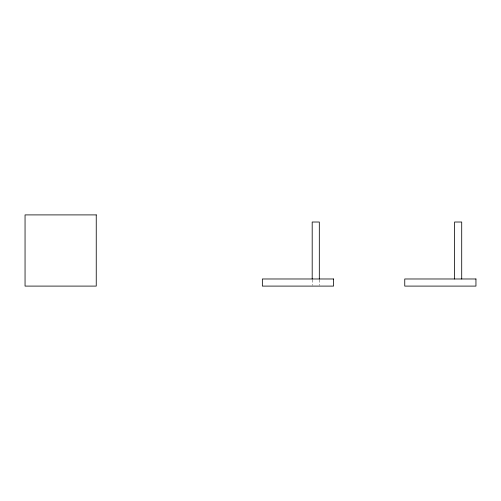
<?xml version="1.0" encoding="UTF-8"?>
<svg xmlns="http://www.w3.org/2000/svg" width="501" height="501" viewBox="0 0 501 501"><rect width="100%" height="100%" fill="white"/><g stroke="black" fill="none" stroke-linecap="round" stroke-linejoin="round"><path stroke-width="0.38" stroke-dasharray="2.5 1.88" d="M319.312 279.846L319.312 285.32M312.192 279.846L312.192 285.32"/><path stroke-width="0.75" d="M461.709 278.982L461.709 222.018L454.589 222.018L454.589 278.982M319.312 279.063L319.312 222.018L312.192 222.018L312.192 279.063M96.248 214.904L25.05 214.904L25.05 286.096L96.248 286.096L96.248 214.904M333.553 278.982L262.355 278.982L262.355 286.096L333.553 286.096L333.553 278.982M475.95 278.982L404.752 278.982L404.752 286.096L475.95 286.096L475.95 278.982"/></g></svg>
